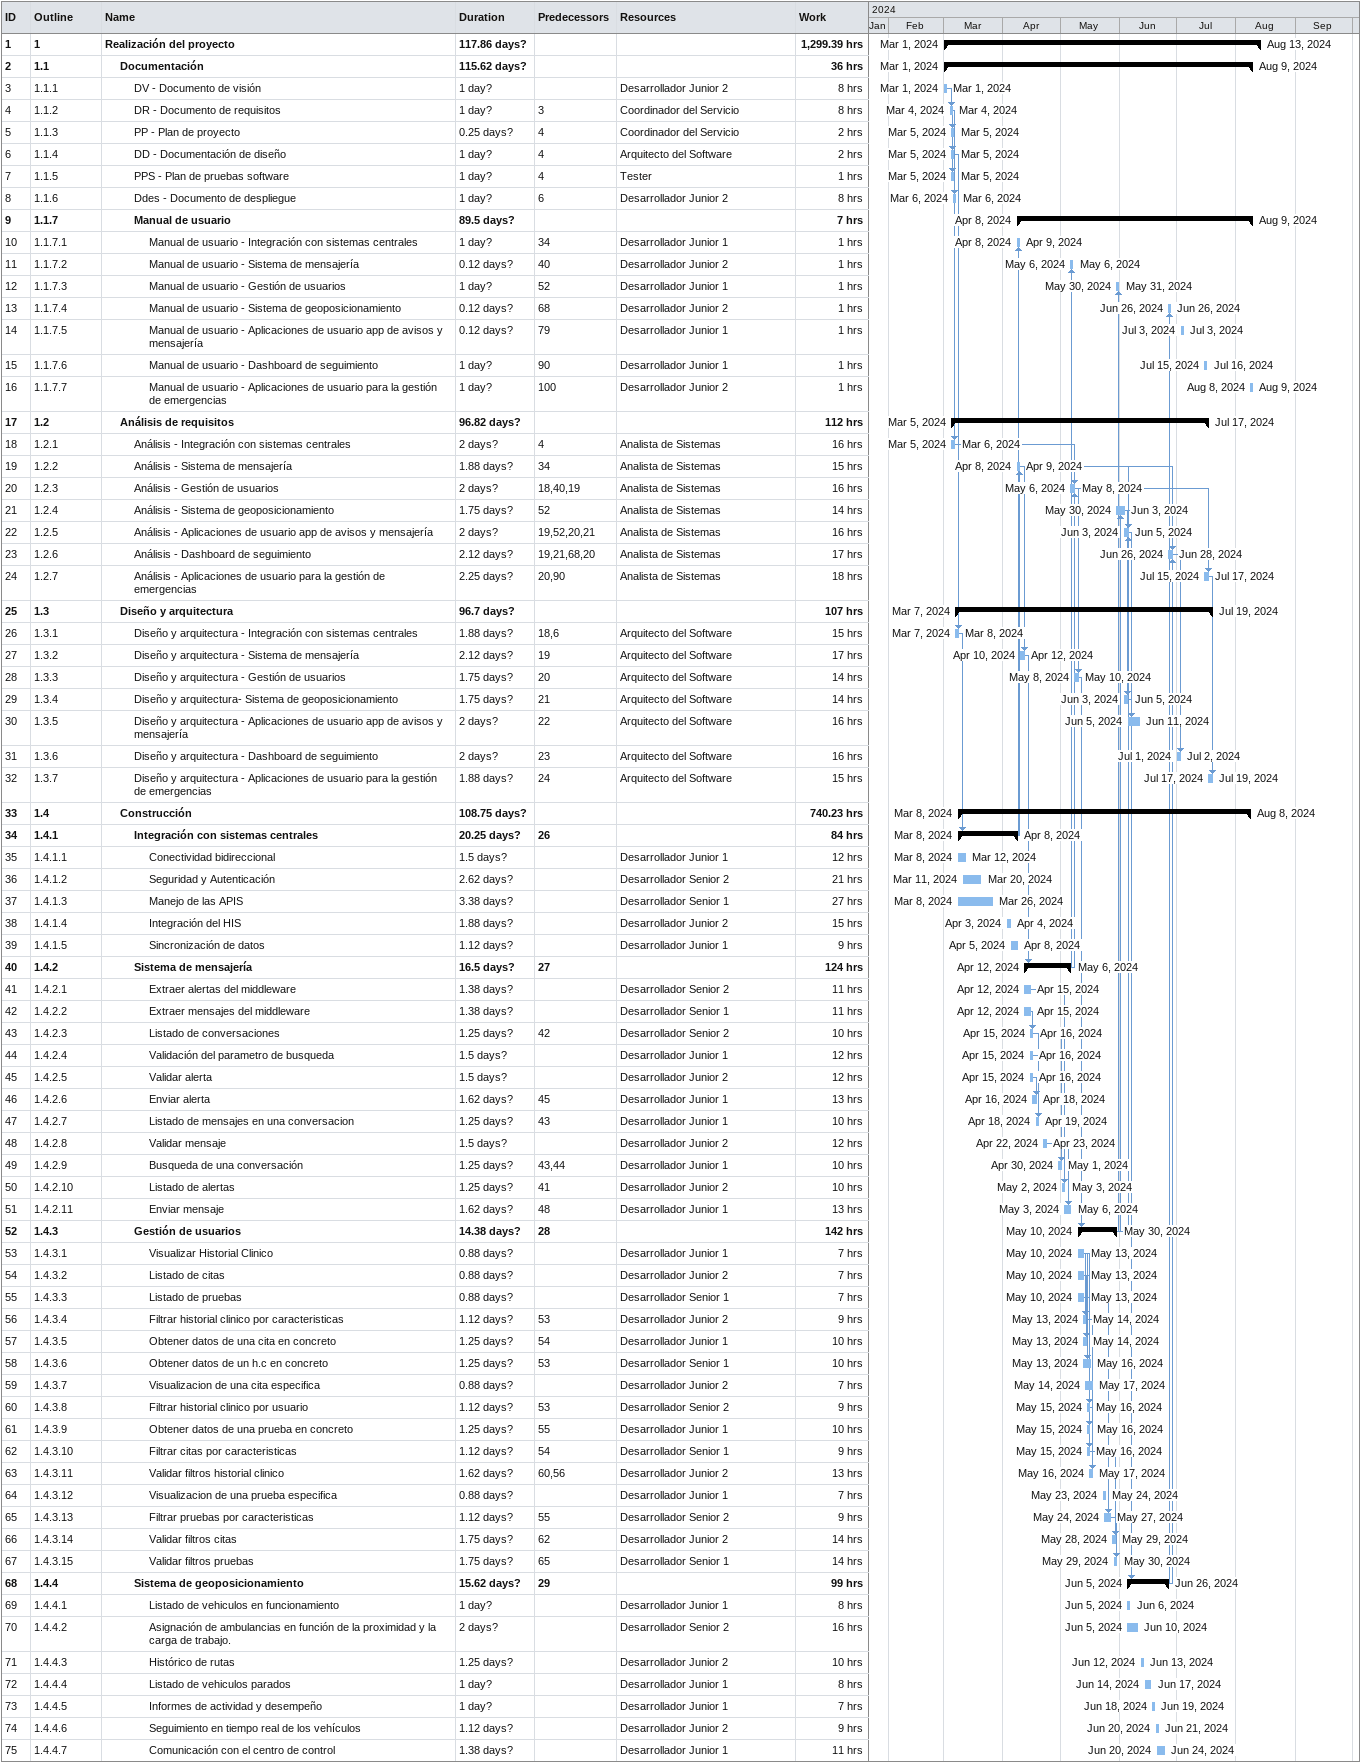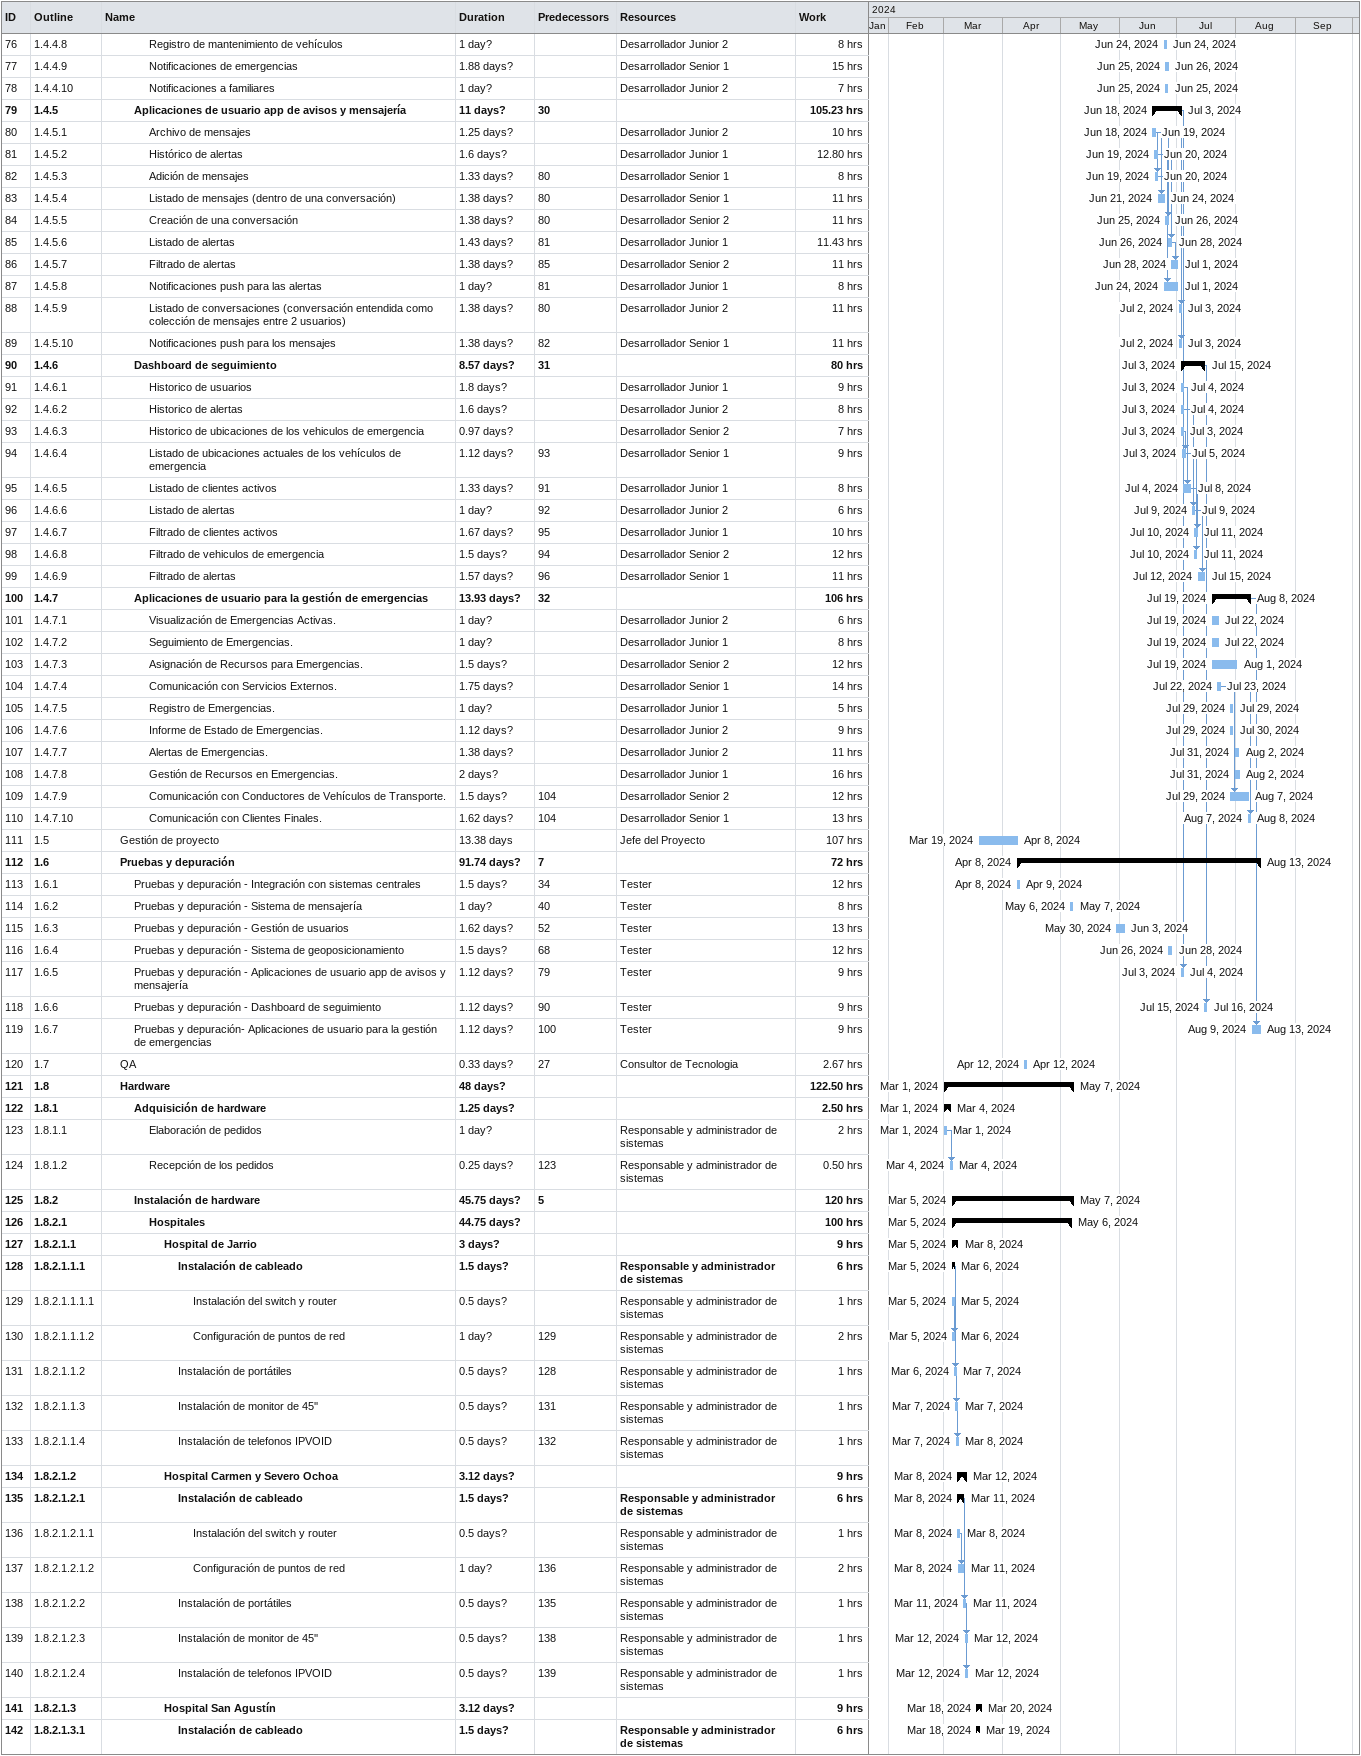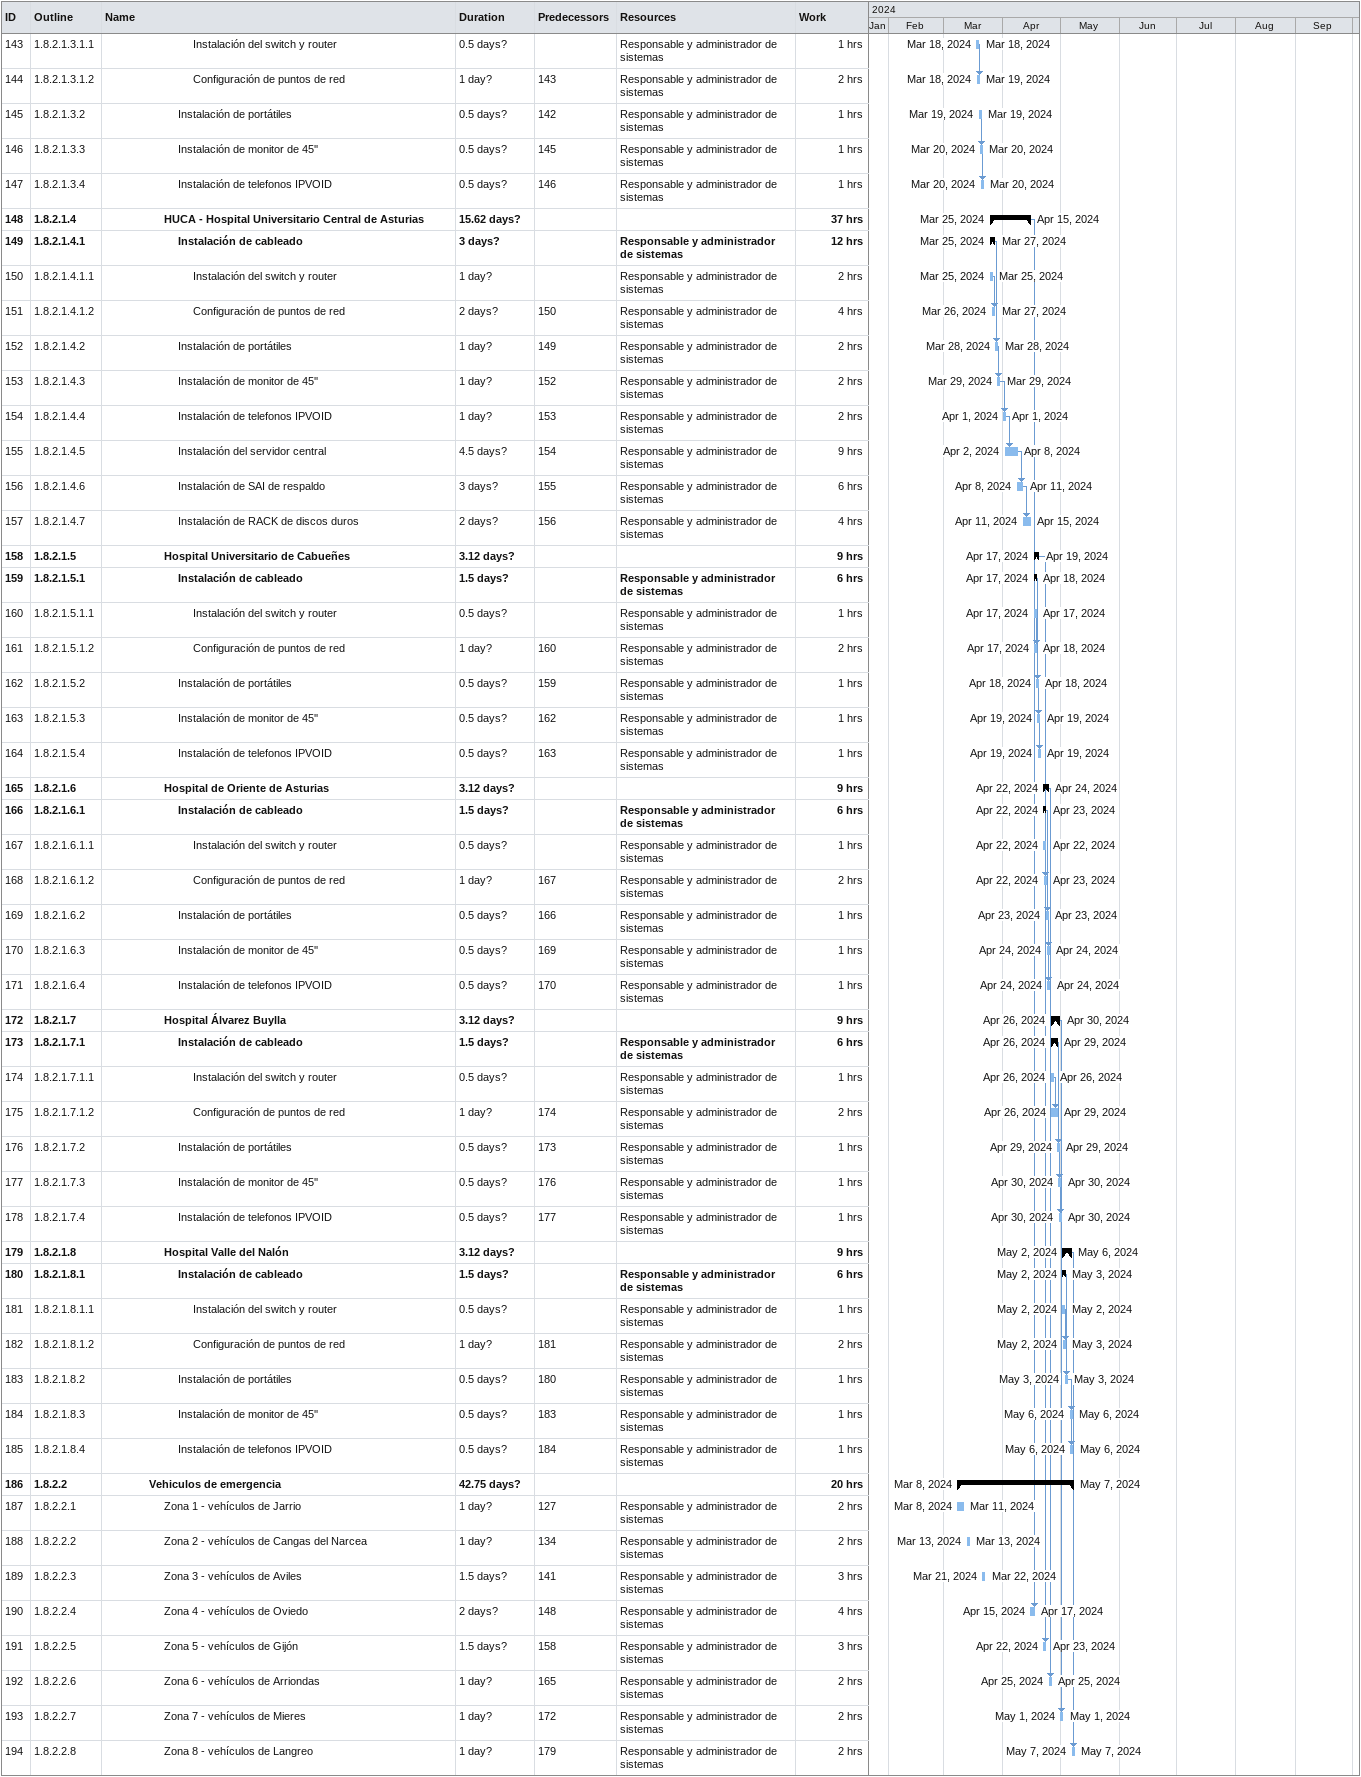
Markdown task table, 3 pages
| ID | WBS | Task | Duration | Start | Finish | Predecessors | Resources | Work (h) |
|---|---|---|---|---|---|---|---|---|
| 1 | 1 | **Realización del proyecto** | 117.86d? | 2024-03-01 | 2024-08-13 |  |  | 1299.39 |
| 2 | 1.1 | **Documentación** | 115.62d? | 2024-03-01 | 2024-08-09 |  |  | 36 |
| 3 | 1.1.1 | DV - Documento de visión | 1d? | 2024-03-01 | 2024-03-01 |  | Desarrollador Junior 2 | 8 |
| 4 | 1.1.2 | DR - Documento de requisitos | 1d? | 2024-03-04 | 2024-03-04 | 3 | Coordinador del Servicio | 8 |
| 5 | 1.1.3 | PP - Plan de proyecto | 0.25d? | 2024-03-05 | 2024-03-05 | 4 | Coordinador del Servicio | 2 |
| 6 | 1.1.4 | DD - Documentación de diseño | 1d? | 2024-03-05 | 2024-03-05 | 4 | Arquitecto del Software | 2 |
| 7 | 1.1.5 | PPS - Plan de pruebas software | 1d? | 2024-03-05 | 2024-03-05 | 4 | Tester | 1 |
| 8 | 1.1.6 | Ddes - Documento de despliegue | 1d? | 2024-03-06 | 2024-03-06 | 6 | Desarrollador Junior 2 | 8 |
| 9 | 1.1.7 | **Manual de usuario** | 89.5d? | 2024-04-08 | 2024-08-09 |  |  | 7 |
| 10 | 1.1.7.1 | Manual de usuario - Integración con sistemas centrales | 1d? | 2024-04-08 | 2024-04-09 | 34 | Desarrollador Junior 1 | 1 |
| 11 | 1.1.7.2 | Manual de usuario - Sistema de mensajería | 0.12d? | 2024-05-06 | 2024-05-06 | 40 | Desarrollador Junior 2 | 1 |
| 12 | 1.1.7.3 | Manual de usuario - Gestión de usuarios | 1d? | 2024-05-30 | 2024-05-31 | 52 | Desarrollador Junior 1 | 1 |
| 13 | 1.1.7.4 | Manual de usuario - Sistema de geoposicionamiento | 0.12d? | 2024-06-26 | 2024-06-26 | 68 | Desarrollador Junior 2 | 1 |
| 14 | 1.1.7.5 | Manual de usuario - Aplicaciones de usuario app de avisos y mensajería | 0.12d? | 2024-07-03 | 2024-07-03 | 79 | Desarrollador Junior 1 | 1 |
| 15 | 1.1.7.6 | Manual de usuario - Dashboard de seguimiento | 1d? | 2024-07-15 | 2024-07-16 | 90 | Desarrollador Junior 1 | 1 |
| 16 | 1.1.7.7 | Manual de usuario - Aplicaciones de usuario para la gestión de emergencias | 1d? | 2024-08-08 | 2024-08-09 | 100 | Desarrollador Junior 2 | 1 |
| 17 | 1.2 | **Análisis de requisitos** | 96.82d? | 2024-03-05 | 2024-07-17 |  |  | 112 |
| 18 | 1.2.1 | Análisis - Integración con sistemas centrales | 2d? | 2024-03-05 | 2024-03-06 | 4 | Analista de Sistemas | 16 |
| 19 | 1.2.2 | Análisis - Sistema de mensajería | 1.88d? | 2024-04-08 | 2024-04-09 | 34 | Analista de Sistemas | 15 |
| 20 | 1.2.3 | Análisis - Gestión de usuarios | 2d? | 2024-05-06 | 2024-05-08 | 18, 40, 19 | Analista de Sistemas | 16 |
| 21 | 1.2.4 | Análisis - Sistema de geoposicionamiento | 1.75d? | 2024-05-30 | 2024-06-03 | 52 | Analista de Sistemas | 14 |
| 22 | 1.2.5 | Análisis - Aplicaciones de usuario app de avisos y mensajería | 2d? | 2024-06-03 | 2024-06-05 | 19, 52, 20, 21 | Analista de Sistemas | 16 |
| 23 | 1.2.6 | Análisis - Dashboard de seguimiento | 2.12d? | 2024-06-26 | 2024-06-28 | 19, 21, 68, 20 | Analista de Sistemas | 17 |
| 24 | 1.2.7 | Análisis - Aplicaciones de usuario para la gestión de emergencias | 2.25d? | 2024-07-15 | 2024-07-17 | 20, 90 | Analista de Sistemas | 18 |
| 25 | 1.3 | **Diseño y arquitectura** | 96.7d? | 2024-03-07 | 2024-07-19 |  |  | 107 |
| 26 | 1.3.1 | Diseño y arquitectura - Integración con sistemas centrales | 1.88d? | 2024-03-07 | 2024-03-08 | 18, 6 | Arquitecto del Software | 15 |
| 27 | 1.3.2 | Diseño y arquitectura - Sistema de mensajería | 2.12d? | 2024-04-10 | 2024-04-12 | 19 | Arquitecto del Software | 17 |
| 28 | 1.3.3 | Diseño y arquitectura - Gestión de usuarios | 1.75d? | 2024-05-08 | 2024-05-10 | 20 | Arquitecto del Software | 14 |
| 29 | 1.3.4 | Diseño y arquitectura- Sistema de geoposicionamiento | 1.75d? | 2024-06-03 | 2024-06-05 | 21 | Arquitecto del Software | 14 |
| 30 | 1.3.5 | Diseño y arquitectura - Aplicaciones de usuario app de avisos y mensajería | 2d? | 2024-06-05 | 2024-06-11 | 22 | Arquitecto del Software | 16 |
| 31 | 1.3.6 | Diseño y arquitectura - Dashboard de seguimiento | 2d? | 2024-07-01 | 2024-07-02 | 23 | Arquitecto del Software | 16 |
| 32 | 1.3.7 | Diseño y arquitectura - Aplicaciones de usuario para la gestión de emergencias | 1.88d? | 2024-07-17 | 2024-07-19 | 24 | Arquitecto del Software | 15 |
| 33 | 1.4 | **Construcción** | 108.75d? | 2024-03-08 | 2024-08-08 |  |  | 740.23 |
| 34 | 1.4.1 | **Integración con sistemas centrales** | 20.25d? | 2024-03-08 | 2024-04-08 | 26 |  | 84 |
| 35 | 1.4.1.1 | Conectividad bidireccional | 1.5d? | 2024-03-08 | 2024-03-12 |  | Desarrollador Junior 1 | 12 |
| 36 | 1.4.1.2 | Seguridad y Autenticación | 2.62d? | 2024-03-11 | 2024-03-20 |  | Desarrollador Senior 2 | 21 |
| 37 | 1.4.1.3 | Manejo de las APIS | 3.38d? | 2024-03-08 | 2024-03-26 |  | Desarrollador Senior 1 | 27 |
| 38 | 1.4.1.4 | Integración del HIS | 1.88d? | 2024-04-03 | 2024-04-04 |  | Desarrollador Junior 2 | 15 |
| 39 | 1.4.1.5 | Sincronización de datos | 1.12d? | 2024-04-05 | 2024-04-08 |  | Desarrollador Junior 1 | 9 |
| 40 | 1.4.2 | **Sistema de mensajería** | 16.5d? | 2024-04-12 | 2024-05-06 | 27 |  | 124 |
| 41 | 1.4.2.1 | Extraer alertas del middleware | 1.38d? | 2024-04-12 | 2024-04-15 |  | Desarrollador Senior 2 | 11 |
| 42 | 1.4.2.2 | Extraer mensajes del middleware | 1.38d? | 2024-04-12 | 2024-04-15 |  | Desarrollador Senior 1 | 11 |
| 43 | 1.4.2.3 | Listado de conversaciones | 1.25d? | 2024-04-15 | 2024-04-16 | 42 | Desarrollador Senior 2 | 10 |
| 44 | 1.4.2.4 | Validación del parametro de busqueda | 1.5d? | 2024-04-15 | 2024-04-16 |  | Desarrollador Junior 1 | 12 |
| 45 | 1.4.2.5 | Validar alerta | 1.5d? | 2024-04-15 | 2024-04-16 |  | Desarrollador Junior 2 | 12 |
| 46 | 1.4.2.6 | Enviar alerta | 1.62d? | 2024-04-16 | 2024-04-18 | 45 | Desarrollador Junior 1 | 13 |
| 47 | 1.4.2.7 | Listado de mensajes en una conversacion | 1.25d? | 2024-04-18 | 2024-04-19 | 43 | Desarrollador Junior 1 | 10 |
| 48 | 1.4.2.8 | Validar mensaje | 1.5d? | 2024-04-22 | 2024-04-23 |  | Desarrollador Junior 2 | 12 |
| 49 | 1.4.2.9 | Busqueda de una conversación | 1.25d? | 2024-04-30 | 2024-05-01 | 43, 44 | Desarrollador Junior 1 | 10 |
| 50 | 1.4.2.10 | Listado de alertas | 1.25d? | 2024-05-02 | 2024-05-03 | 41 | Desarrollador Junior 2 | 10 |
| 51 | 1.4.2.11 | Enviar mensaje | 1.62d? | 2024-05-03 | 2024-05-06 | 48 | Desarrollador Junior 1 | 13 |
| 52 | 1.4.3 | **Gestión de usuarios** | 14.38d? | 2024-05-10 | 2024-05-30 | 28 |  | 142 |
| 53 | 1.4.3.1 | Visualizar Historial Clinico | 0.88d? | 2024-05-10 | 2024-05-13 |  | Desarrollador Junior 1 | 7 |
| 54 | 1.4.3.2 | Listado de citas | 0.88d? | 2024-05-10 | 2024-05-13 |  | Desarrollador Junior 2 | 7 |
| 55 | 1.4.3.3 | Listado de pruebas | 0.88d? | 2024-05-10 | 2024-05-13 |  | Desarrollador Senior 1 | 7 |
| 56 | 1.4.3.4 | Filtrar historial clinico por caracteristicas | 1.12d? | 2024-05-13 | 2024-05-14 | 53 | Desarrollador Junior 2 | 9 |
| 57 | 1.4.3.5 | Obtener datos de una cita en concreto | 1.25d? | 2024-05-13 | 2024-05-14 | 54 | Desarrollador Junior 1 | 10 |
| 58 | 1.4.3.6 | Obtener datos de un h.c en concreto | 1.25d? | 2024-05-13 | 2024-05-16 | 53 | Desarrollador Senior 1 | 10 |
| 59 | 1.4.3.7 | Visualizacion de una cita especifica | 0.88d? | 2024-05-14 | 2024-05-17 |  | Desarrollador Junior 2 | 7 |
| 60 | 1.4.3.8 | Filtrar historial clinico por usuario | 1.12d? | 2024-05-15 | 2024-05-16 | 53 | Desarrollador Senior 2 | 9 |
| 61 | 1.4.3.9 | Obtener datos de una prueba en concreto | 1.25d? | 2024-05-15 | 2024-05-16 | 55 | Desarrollador Junior 1 | 10 |
| 62 | 1.4.3.10 | Filtrar citas por caracteristicas | 1.12d? | 2024-05-15 | 2024-05-16 | 54 | Desarrollador Senior 1 | 9 |
| 63 | 1.4.3.11 | Validar filtros historial clinico | 1.62d? | 2024-05-16 | 2024-05-17 | 60, 56 | Desarrollador Junior 2 | 13 |
| 64 | 1.4.3.12 | Visualizacion de una prueba especifica | 0.88d? | 2024-05-23 | 2024-05-24 |  | Desarrollador Junior 1 | 7 |
| 65 | 1.4.3.13 | Filtrar pruebas por caracteristicas | 1.12d? | 2024-05-24 | 2024-05-27 | 55 | Desarrollador Senior 2 | 9 |
| 66 | 1.4.3.14 | Validar filtros citas | 1.75d? | 2024-05-28 | 2024-05-29 | 62 | Desarrollador Junior 2 | 14 |
| 67 | 1.4.3.15 | Validar filtros pruebas | 1.75d? | 2024-05-29 | 2024-05-30 | 65 | Desarrollador Senior 1 | 14 |
| 68 | 1.4.4 | **Sistema de geoposicionamiento** | 15.62d? | 2024-06-05 | 2024-06-26 | 29 |  | 99 |
| 69 | 1.4.4.1 | Listado de vehiculos en funcionamiento | 1d? | 2024-06-05 | 2024-06-06 |  | Desarrollador Junior 1 | 8 |
| 70 | 1.4.4.2 | Asignación de ambulancias en función de la proximidad y la carga de trabajo. | 2d? | 2024-06-05 | 2024-06-10 |  | Desarrollador Senior 2 | 16 |
| 71 | 1.4.4.3 | Histórico de rutas | 1.25d? | 2024-06-12 | 2024-06-13 |  | Desarrollador Junior 2 | 10 |
| 72 | 1.4.4.4 | Listado de vehiculos parados | 1d? | 2024-06-14 | 2024-06-17 |  | Desarrollador Junior 1 | 8 |
| 73 | 1.4.4.5 | Informes de actividad y desempeño | 1d? | 2024-06-18 | 2024-06-19 |  | Desarrollador Junior 1 | 7 |
| 74 | 1.4.4.6 | Seguimiento en tiempo real de los vehículos | 1.12d? | 2024-06-20 | 2024-06-21 |  | Desarrollador Junior 2 | 9 |
| 75 | 1.4.4.7 | Comunicación con el centro de control | 1.38d? | 2024-06-20 | 2024-06-24 |  | Desarrollador Junior 1 | 11 |
| 76 | 1.4.4.8 | Registro de mantenimiento de vehículos | 1d? | 2024-06-24 | 2024-06-24 |  | Desarrollador Junior 2 | 8 |
| 77 | 1.4.4.9 | Notificaciones de emergencias | 1.88d? | 2024-06-25 | 2024-06-26 |  | Desarrollador Senior 1 | 15 |
| 78 | 1.4.4.10 | Notificaciones a familiares | 1d? | 2024-06-25 | 2024-06-25 |  | Desarrollador Junior 2 | 7 |
| 79 | 1.4.5 | **Aplicaciones de usuario app de avisos y mensajería** | 11d? | 2024-06-18 | 2024-07-03 | 30 |  | 105.23 |
| 80 | 1.4.5.1 | Archivo de mensajes | 1.25d? | 2024-06-18 | 2024-06-19 |  | Desarrollador Junior 2 | 10 |
| 81 | 1.4.5.2 | Histórico de alertas | 1.6d? | 2024-06-19 | 2024-06-20 |  | Desarrollador Junior 1 | 12.80 |
| 82 | 1.4.5.3 | Adición de mensajes | 1.33d? | 2024-06-19 | 2024-06-20 | 80 | Desarrollador Senior 1 | 8 |
| 83 | 1.4.5.4 | Listado de mensajes (dentro de una conversación) | 1.38d? | 2024-06-21 | 2024-06-24 | 80 | Desarrollador Senior 1 | 11 |
| 84 | 1.4.5.5 | Creación de una conversación | 1.38d? | 2024-06-25 | 2024-06-26 | 80 | Desarrollador Senior 2 | 11 |
| 85 | 1.4.5.6 | Listado de alertas | 1.43d? | 2024-06-26 | 2024-06-28 | 81 | Desarrollador Junior 1 | 11.43 |
| 86 | 1.4.5.7 | Filtrado de alertas | 1.38d? | 2024-06-28 | 2024-07-01 | 85 | Desarrollador Senior 2 | 11 |
| 87 | 1.4.5.8 | Notificaciones push para las alertas | 1d? | 2024-06-24 | 2024-07-01 | 81 | Desarrollador Junior 1 | 8 |
| 88 | 1.4.5.9 | Listado de conversaciones (conversación entendida como colección de mensajes entre 2 usuarios) | 1.38d? | 2024-07-02 | 2024-07-03 | 80 | Desarrollador Junior 2 | 11 |
| 89 | 1.4.5.10 | Notificaciones push para los mensajes | 1.38d? | 2024-07-02 | 2024-07-03 | 82 | Desarrollador Senior 1 | 11 |
| 90 | 1.4.6 | **Dashboard de seguimiento** | 8.57d? | 2024-07-03 | 2024-07-15 | 31 |  | 80 |
| 91 | 1.4.6.1 | Historico de usuarios | 1.8d? | 2024-07-03 | 2024-07-04 |  | Desarrollador Junior 1 | 9 |
| 92 | 1.4.6.2 | Historico de alertas | 1.6d? | 2024-07-03 | 2024-07-04 |  | Desarrollador Junior 2 | 8 |
| 93 | 1.4.6.3 | Historico de ubicaciones de los vehiculos de emergencia | 0.97d? | 2024-07-03 | 2024-07-03 |  | Desarrollador Senior 2 | 7 |
| 94 | 1.4.6.4 | Listado de ubicaciones actuales de los vehículos de emergencia | 1.12d? | 2024-07-03 | 2024-07-05 | 93 | Desarrollador Senior 1 | 9 |
| 95 | 1.4.6.5 | Listado de clientes activos | 1.33d? | 2024-07-04 | 2024-07-08 | 91 | Desarrollador Junior 1 | 8 |
| 96 | 1.4.6.6 | Listado de alertas | 1d? | 2024-07-09 | 2024-07-09 | 92 | Desarrollador Junior 2 | 6 |
| 97 | 1.4.6.7 | Filtrado de clientes activos | 1.67d? | 2024-07-10 | 2024-07-11 | 95 | Desarrollador Junior 1 | 10 |
| 98 | 1.4.6.8 | Filtrado de vehiculos de emergencia | 1.5d? | 2024-07-10 | 2024-07-11 | 94 | Desarrollador Senior 2 | 12 |
| 99 | 1.4.6.9 | Filtrado de alertas | 1.57d? | 2024-07-12 | 2024-07-15 | 96 | Desarrollador Senior 1 | 11 |
| 100 | 1.4.7 | **Aplicaciones de usuario para la gestión de emergencias** | 13.93d? | 2024-07-19 | 2024-08-08 | 32 |  | 106 |
| 101 | 1.4.7.1 | Visualización de Emergencias Activas. | 1d? | 2024-07-19 | 2024-07-22 |  | Desarrollador Junior 2 | 6 |
| 102 | 1.4.7.2 | Seguimiento de Emergencias. | 1d? | 2024-07-19 | 2024-07-22 |  | Desarrollador Junior 1 | 8 |
| 103 | 1.4.7.3 | Asignación de Recursos para Emergencias. | 1.5d? | 2024-07-19 | 2024-08-01 |  | Desarrollador Senior 2 | 12 |
| 104 | 1.4.7.4 | Comunicación con Servicios Externos. | 1.75d? | 2024-07-22 | 2024-07-23 |  | Desarrollador Senior 1 | 14 |
| 105 | 1.4.7.5 | Registro de Emergencias. | 1d? | 2024-07-29 | 2024-07-29 |  | Desarrollador Junior 1 | 5 |
| 106 | 1.4.7.6 | Informe de Estado de Emergencias. | 1.12d? | 2024-07-29 | 2024-07-30 |  | Desarrollador Junior 2 | 9 |
| 107 | 1.4.7.7 | Alertas de Emergencias. | 1.38d? | 2024-07-31 | 2024-08-02 |  | Desarrollador Junior 2 | 11 |
| 108 | 1.4.7.8 | Gestión de Recursos en Emergencias. | 2d? | 2024-07-31 | 2024-08-02 |  | Desarrollador Junior 1 | 16 |
| 109 | 1.4.7.9 | Comunicación con Conductores de Vehículos de Transporte. | 1.5d? | 2024-07-29 | 2024-08-07 | 104 | Desarrollador Senior 2 | 12 |
| 110 | 1.4.7.10 | Comunicación con Clientes Finales. | 1.62d? | 2024-08-07 | 2024-08-08 | 104 | Desarrollador Senior 1 | 13 |
| 111 | 1.5 | Gestión de proyecto | 13.38d | 2024-03-19 | 2024-04-08 |  | Jefe del Proyecto | 107 |
| 112 | 1.6 | **Pruebas y depuración** | 91.74d? | 2024-04-08 | 2024-08-13 | 7 |  | 72 |
| 113 | 1.6.1 | Pruebas y depuración - Integración con sistemas centrales | 1.5d? | 2024-04-08 | 2024-04-09 | 34 | Tester | 12 |
| 114 | 1.6.2 | Pruebas y depuración - Sistema de mensajería | 1d? | 2024-05-06 | 2024-05-07 | 40 | Tester | 8 |
| 115 | 1.6.3 | Pruebas y depuración - Gestión de usuarios | 1.62d? | 2024-05-30 | 2024-06-03 | 52 | Tester | 13 |
| 116 | 1.6.4 | Pruebas y depuración - Sistema de geoposicionamiento | 1.5d? | 2024-06-26 | 2024-06-28 | 68 | Tester | 12 |
| 117 | 1.6.5 | Pruebas y depuración - Aplicaciones de usuario app de avisos y mensajería | 1.12d? | 2024-07-03 | 2024-07-04 | 79 | Tester | 9 |
| 118 | 1.6.6 | Pruebas y depuración - Dashboard de seguimiento | 1.12d? | 2024-07-15 | 2024-07-16 | 90 | Tester | 9 |
| 119 | 1.6.7 | Pruebas y depuración- Aplicaciones de usuario para la gestión de emergencias | 1.12d? | 2024-08-09 | 2024-08-13 | 100 | Tester | 9 |
| 120 | 1.7 | QA | 0.33d? | 2024-04-12 | 2024-04-12 | 27 | Consultor de Tecnologia | 2.67 |
| 121 | 1.8 | **Hardware** | 48d? | 2024-03-01 | 2024-05-07 |  |  | 122.50 |
| 122 | 1.8.1 | **Adquisición de hardware** | 1.25d? | 2024-03-01 | 2024-03-04 |  |  | 2.50 |
| 123 | 1.8.1.1 | Elaboración de pedidos | 1d? | 2024-03-01 | 2024-03-01 |  | Responsable y administrador de sistemas | 2 |
| 124 | 1.8.1.2 | Recepción de los pedidos | 0.25d? | 2024-03-04 | 2024-03-04 | 123 | Responsable y administrador de sistemas | 0.50 |
| 125 | 1.8.2 | **Instalación de hardware** | 45.75d? | 2024-03-05 | 2024-05-07 | 5 |  | 120 |
| 126 | 1.8.2.1 | **Hospitales** | 44.75d? | 2024-03-05 | 2024-05-06 |  |  | 100 |
| 127 | 1.8.2.1.1 | **Hospital de Jarrio** | 3d? | 2024-03-05 | 2024-03-08 |  |  | 9 |
| 128 | 1.8.2.1.1.1 | **Instalación de cableado** | 1.5d? | 2024-03-05 | 2024-03-06 |  | Responsable y administrador de sistemas | 6 |
| 129 | 1.8.2.1.1.1.1 | Instalación del switch y router | 0.5d? | 2024-03-05 | 2024-03-05 |  | Responsable y administrador de sistemas | 1 |
| 130 | 1.8.2.1.1.1.2 | Configuración de puntos de red | 1d? | 2024-03-05 | 2024-03-06 | 129 | Responsable y administrador de sistemas | 2 |
| 131 | 1.8.2.1.1.2 | Instalación de portátiles | 0.5d? | 2024-03-06 | 2024-03-07 | 128 | Responsable y administrador de sistemas | 1 |
| 132 | 1.8.2.1.1.3 | Instalación de monitor de 45'' | 0.5d? | 2024-03-07 | 2024-03-07 | 131 | Responsable y administrador de sistemas | 1 |
| 133 | 1.8.2.1.1.4 | Instalación de telefonos IPVOID | 0.5d? | 2024-03-07 | 2024-03-08 | 132 | Responsable y administrador de sistemas | 1 |
| 134 | 1.8.2.1.2 | **Hospital Carmen y Severo Ochoa** | 3.12d? | 2024-03-08 | 2024-03-12 |  |  | 9 |
| 135 | 1.8.2.1.2.1 | **Instalación de cableado** | 1.5d? | 2024-03-08 | 2024-03-11 |  | Responsable y administrador de sistemas | 6 |
| 136 | 1.8.2.1.2.1.1 | Instalación del switch y router | 0.5d? | 2024-03-08 | 2024-03-08 |  | Responsable y administrador de sistemas | 1 |
| 137 | 1.8.2.1.2.1.2 | Configuración de puntos de red | 1d? | 2024-03-08 | 2024-03-11 | 136 | Responsable y administrador de sistemas | 2 |
| 138 | 1.8.2.1.2.2 | Instalación de portátiles | 0.5d? | 2024-03-11 | 2024-03-11 | 135 | Responsable y administrador de sistemas | 1 |
| 139 | 1.8.2.1.2.3 | Instalación de monitor de 45'' | 0.5d? | 2024-03-12 | 2024-03-12 | 138 | Responsable y administrador de sistemas | 1 |
| 140 | 1.8.2.1.2.4 | Instalación de telefonos IPVOID | 0.5d? | 2024-03-12 | 2024-03-12 | 139 | Responsable y administrador de sistemas | 1 |
| 141 | 1.8.2.1.3 | **Hospital San Agustín** | 3.12d? | 2024-03-18 | 2024-03-20 |  |  | 9 |
| 142 | 1.8.2.1.3.1 | **Instalación de cableado** | 1.5d? | 2024-03-18 | 2024-03-19 |  | Responsable y administrador de sistemas | 6 |
| 143 | 1.8.2.1.3.1.1 | Instalación del switch y router | 0.5d? | 2024-03-18 | 2024-03-18 |  | Responsable y administrador de sistemas | 1 |
| 144 | 1.8.2.1.3.1.2 | Configuración de puntos de red | 1d? | 2024-03-18 | 2024-03-19 | 143 | Responsable y administrador de sistemas | 2 |
| 145 | 1.8.2.1.3.2 | Instalación de portátiles | 0.5d? | 2024-03-19 | 2024-03-19 | 142 | Responsable y administrador de sistemas | 1 |
| 146 | 1.8.2.1.3.3 | Instalación de monitor de 45'' | 0.5d? | 2024-03-20 | 2024-03-20 | 145 | Responsable y administrador de sistemas | 1 |
| 147 | 1.8.2.1.3.4 | Instalación de telefonos IPVOID | 0.5d? | 2024-03-20 | 2024-03-20 | 146 | Responsable y administrador de sistemas | 1 |
| 148 | 1.8.2.1.4 | **HUCA - Hospital Universitario Central de Asturias** | 15.62d? | 2024-03-25 | 2024-04-15 |  |  | 37 |
| 149 | 1.8.2.1.4.1 | **Instalación de cableado** | 3d? | 2024-03-25 | 2024-03-27 |  | Responsable y administrador de sistemas | 12 |
| 150 | 1.8.2.1.4.1.1 | Instalación del switch y router | 1d? | 2024-03-25 | 2024-03-25 |  | Responsable y administrador de sistemas | 2 |
| 151 | 1.8.2.1.4.1.2 | Configuración de puntos de red | 2d? | 2024-03-26 | 2024-03-27 | 150 | Responsable y administrador de sistemas | 4 |
| 152 | 1.8.2.1.4.2 | Instalación de portátiles | 1d? | 2024-03-28 | 2024-03-28 | 149 | Responsable y administrador de sistemas | 2 |
| 153 | 1.8.2.1.4.3 | Instalación de monitor de 45'' | 1d? | 2024-03-29 | 2024-03-29 | 152 | Responsable y administrador de sistemas | 2 |
| 154 | 1.8.2.1.4.4 | Instalación de telefonos IPVOID | 1d? | 2024-04-01 | 2024-04-01 | 153 | Responsable y administrador de sistemas | 2 |
| 155 | 1.8.2.1.4.5 | Instalación del servidor central | 4.5d? | 2024-04-02 | 2024-04-08 | 154 | Responsable y administrador de sistemas | 9 |
| 156 | 1.8.2.1.4.6 | Instalación de SAI de respaldo | 3d? | 2024-04-08 | 2024-04-11 | 155 | Responsable y administrador de sistemas | 6 |
| 157 | 1.8.2.1.4.7 | Instalación de RACK de discos duros | 2d? | 2024-04-11 | 2024-04-15 | 156 | Responsable y administrador de sistemas | 4 |
| 158 | 1.8.2.1.5 | **Hospital Universitario de Cabueñes** | 3.12d? | 2024-04-17 | 2024-04-19 |  |  | 9 |
| 159 | 1.8.2.1.5.1 | **Instalación de cableado** | 1.5d? | 2024-04-17 | 2024-04-18 |  | Responsable y administrador de sistemas | 6 |
| 160 | 1.8.2.1.5.1.1 | Instalación del switch y router | 0.5d? | 2024-04-17 | 2024-04-17 |  | Responsable y administrador de sistemas | 1 |
| 161 | 1.8.2.1.5.1.2 | Configuración de puntos de red | 1d? | 2024-04-17 | 2024-04-18 | 160 | Responsable y administrador de sistemas | 2 |
| 162 | 1.8.2.1.5.2 | Instalación de portátiles | 0.5d? | 2024-04-18 | 2024-04-18 | 159 | Responsable y administrador de sistemas | 1 |
| 163 | 1.8.2.1.5.3 | Instalación de monitor de 45'' | 0.5d? | 2024-04-19 | 2024-04-19 | 162 | Responsable y administrador de sistemas | 1 |
| 164 | 1.8.2.1.5.4 | Instalación de telefonos IPVOID | 0.5d? | 2024-04-19 | 2024-04-19 | 163 | Responsable y administrador de sistemas | 1 |
| 165 | 1.8.2.1.6 | **Hospital de Oriente de Asturias** | 3.12d? | 2024-04-22 | 2024-04-24 |  |  | 9 |
| 166 | 1.8.2.1.6.1 | **Instalación de cableado** | 1.5d? | 2024-04-22 | 2024-04-23 |  | Responsable y administrador de sistemas | 6 |
| 167 | 1.8.2.1.6.1.1 | Instalación del switch y router | 0.5d? | 2024-04-22 | 2024-04-22 |  | Responsable y administrador de sistemas | 1 |
| 168 | 1.8.2.1.6.1.2 | Configuración de puntos de red | 1d? | 2024-04-22 | 2024-04-23 | 167 | Responsable y administrador de sistemas | 2 |
| 169 | 1.8.2.1.6.2 | Instalación de portátiles | 0.5d? | 2024-04-23 | 2024-04-23 | 166 | Responsable y administrador de sistemas | 1 |
| 170 | 1.8.2.1.6.3 | Instalación de monitor de 45'' | 0.5d? | 2024-04-24 | 2024-04-24 | 169 | Responsable y administrador de sistemas | 1 |
| 171 | 1.8.2.1.6.4 | Instalación de telefonos IPVOID | 0.5d? | 2024-04-24 | 2024-04-24 | 170 | Responsable y administrador de sistemas | 1 |
| 172 | 1.8.2.1.7 | **Hospital Álvarez Buylla** | 3.12d? | 2024-04-26 | 2024-04-30 |  |  | 9 |
| 173 | 1.8.2.1.7.1 | **Instalación de cableado** | 1.5d? | 2024-04-26 | 2024-04-29 |  | Responsable y administrador de sistemas | 6 |
| 174 | 1.8.2.1.7.1.1 | Instalación del switch y router | 0.5d? | 2024-04-26 | 2024-04-26 |  | Responsable y administrador de sistemas | 1 |
| 175 | 1.8.2.1.7.1.2 | Configuración de puntos de red | 1d? | 2024-04-26 | 2024-04-29 | 174 | Responsable y administrador de sistemas | 2 |
| 176 | 1.8.2.1.7.2 | Instalación de portátiles | 0.5d? | 2024-04-29 | 2024-04-29 | 173 | Responsable y administrador de sistemas | 1 |
| 177 | 1.8.2.1.7.3 | Instalación de monitor de 45'' | 0.5d? | 2024-04-30 | 2024-04-30 | 176 | Responsable y administrador de sistemas | 1 |
| 178 | 1.8.2.1.7.4 | Instalación de telefonos IPVOID | 0.5d? | 2024-04-30 | 2024-04-30 | 177 | Responsable y administrador de sistemas | 1 |
| 179 | 1.8.2.1.8 | **Hospital Valle del Nalón** | 3.12d? | 2024-05-02 | 2024-05-06 |  |  | 9 |
| 180 | 1.8.2.1.8.1 | **Instalación de cableado** | 1.5d? | 2024-05-02 | 2024-05-03 |  | Responsable y administrador de sistemas | 6 |
| 181 | 1.8.2.1.8.1.1 | Instalación del switch y router | 0.5d? | 2024-05-02 | 2024-05-02 |  | Responsable y administrador de sistemas | 1 |
| 182 | 1.8.2.1.8.1.2 | Configuración de puntos de red | 1d? | 2024-05-02 | 2024-05-03 | 181 | Responsable y administrador de sistemas | 2 |
| 183 | 1.8.2.1.8.2 | Instalación de portátiles | 0.5d? | 2024-05-03 | 2024-05-03 | 180 | Responsable y administrador de sistemas | 1 |
| 184 | 1.8.2.1.8.3 | Instalación de monitor de 45'' | 0.5d? | 2024-05-06 | 2024-05-06 | 183 | Responsable y administrador de sistemas | 1 |
| 185 | 1.8.2.1.8.4 | Instalación de telefonos IPVOID | 0.5d? | 2024-05-06 | 2024-05-06 | 184 | Responsable y administrador de sistemas | 1 |
| 186 | 1.8.2.2 | **Vehiculos de emergencia** | 42.75d? | 2024-03-08 | 2024-05-07 |  |  | 20 |
| 187 | 1.8.2.2.1 | Zona 1 - vehículos de Jarrio | 1d? | 2024-03-08 | 2024-03-11 | 127 | Responsable y administrador de sistemas | 2 |
| 188 | 1.8.2.2.2 | Zona 2 - vehículos de Cangas del Narcea | 1d? | 2024-03-13 | 2024-03-13 | 134 | Responsable y administrador de sistemas | 2 |
| 189 | 1.8.2.2.3 | Zona 3 - vehículos de Aviles | 1.5d? | 2024-03-21 | 2024-03-22 | 141 | Responsable y administrador de sistemas | 3 |
| 190 | 1.8.2.2.4 | Zona 4 - vehículos de Oviedo | 2d? | 2024-04-15 | 2024-04-17 | 148 | Responsable y administrador de sistemas | 4 |
| 191 | 1.8.2.2.5 | Zona 5 - vehículos de Gijón | 1.5d? | 2024-04-22 | 2024-04-23 | 158 | Responsable y administrador de sistemas | 3 |
| 192 | 1.8.2.2.6 | Zona 6 - vehículos de Arriondas | 1d? | 2024-04-25 | 2024-04-25 | 165 | Responsable y administrador de sistemas | 2 |
| 193 | 1.8.2.2.7 | Zona 7 - vehículos de Mieres | 1d? | 2024-05-01 | 2024-05-01 | 172 | Responsable y administrador de sistemas | 2 |
| 194 | 1.8.2.2.8 | Zona 8 - vehículos de Langreo | 1d? | 2024-05-07 | 2024-05-07 | 179 | Responsable y administrador de sistemas | 2 |
